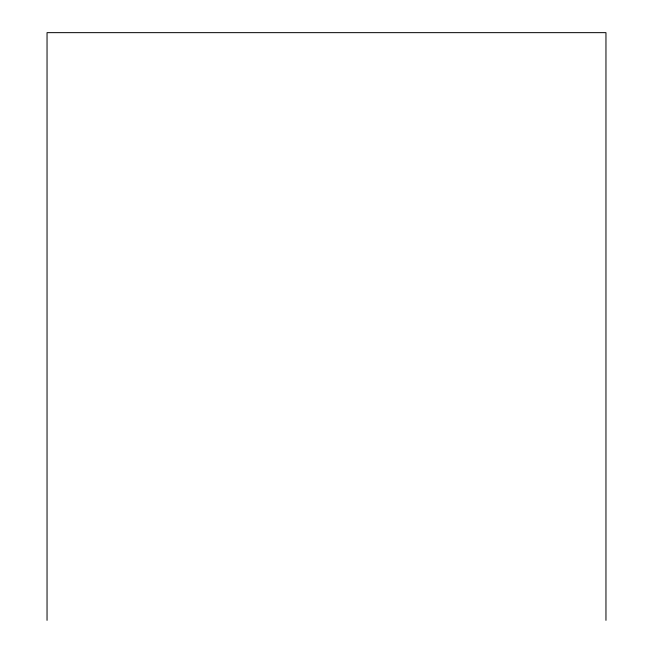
<?xml version="1.0" encoding="UTF-8"?>
<svg xmlns="http://www.w3.org/2000/svg" width="653" height="653" viewBox="0 0 653 653"><rect width="100%" height="100%" fill="white"/><g stroke="black" fill="none" stroke-linecap="round" stroke-linejoin="round"><path stroke-width="0.98" d="M605.96 620.35L605.96 32.65L47.04 32.65L47.04 620.35"/></g></svg>
